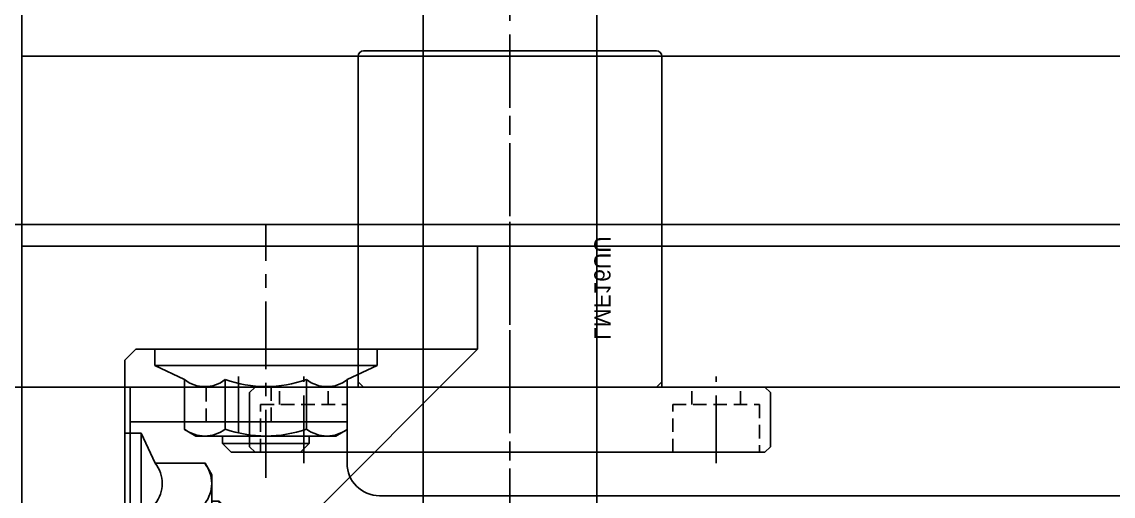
# Model space of a CAD drawing. Header units: inches. Extents: x 0 to 77285, y -118 to 40065.
# Drawn here: x 21223.3 to 21324, y 5650.3 to 5694.1 of the extents above; entities that cross this region are included whole.
import ezdxf
from ezdxf.enums import TextEntityAlignment as Align

# ---------------------------------------------------------------- set-up
doc = ezdxf.new("R2010")
doc.units = ezdxf.units.IN
doc.header["$LTSCALE"] = 5
doc.header["$MEASUREMENT"] = 0
doc.linetypes.add('CENTER', pattern=[2, 1.25, -0.25, 0.25, -0.25])
doc.linetypes.add('HIDDEN', pattern=[0.375, 0.25, -0.125])
for name, color, linetype in [('11', 1, 'CENTER'), ('22', 2, 'HIDDEN'), ('44', 4, 'Continuous'), ('77', 40, 'HIDDEN'), ('A', 8, 'Continuous'), ('BOM-T', 4, 'Continuous'), ('Y', 60, 'Continuous')]:
    doc.layers.add(name, color=color, linetype=linetype)
doc.styles.get("Standard").update_dxf_attribs({"font": 'arial.ttf'})

# ---------------------------------------------------------------- blocks, each defined once
blk = doc.blocks.new('A$Ccf0fb916')
for p, q in [((-24, 5.5), (-23.5, 6)), ((-24, 0.5), (-24, 5.5)), ((-23.5, 6), (23.5, 6)), ((23.5, 6), (24, 5.5)), ((24, 5.5), (24, 0.5)), ((-23.5, 0), (-24, 0.5)), ((23.5, 0), (-23.5, 0)), ((-13.5, 0), (-14, -0.5)), ((14, -0.5), (13.5, 0)), ((24, 0.5), (23.5, 0)), ((-14, -30.5), (-14, -0.5)), ((14, -0.5), (14, -30.5)), ((13.5, -31), (-13.5, -31))]:
    blk.add_line(p, q)
for centre, start, end in [((-13.5, -30.5), 180, 270), ((13.5, -30.5), 270, 360)]:
    blk.add_arc(centre, 0.5, start, end)
at = {"layer": '11'}
for p, q in [((-19, 7), (-19, -1)), ((0, -32), (0, 7)), ((19, 7), (19, -1))]:
    blk.add_line(p, q, dxfattribs=at)
at = {"layer": '22'}
for p, q in [((-23, 6), (-23, 1.6)), ((-15, 1.6), (-15, 6)), ((15, 6), (15, 1.6)), ((23, 1.6), (23, 6)), ((-23, 1.6), (-15, 1.6)), ((-21.25, 1.6), (-21.25, 0)), ((-16.75, 1.6), (-16.75, 0)), ((15, 1.6), (23, 1.6)), ((16.75, 1.6), (16.75, 0)), ((21.25, 1.6), (21.25, 0))]:
    blk.add_line(p, q, dxfattribs=at)
at = {"layer": 'BOM-T', "color": 4}
blk.add_text('LMF16UU', height=1.5, rotation=270, dxfattribs=at).set_placement((8.52, -4.36), align=Align.MIDDLE_LEFT)
blk = doc.blocks.new('A$C8b1ceeae')
for p, q in [((-10, 0), (10, 0)), ((-10, 0), (-10, -43)), ((10, 0), (10, -7)), ((-10, -3.2), (10, -3.2)), ((13, -10), (97, -10))]:
    blk.add_line(p, q)
blk.add_arc((13, -7), 3, 180, 270)
at = {"layer": '11'}
blk.add_line((0, -4.2), (0, 1), dxfattribs=at)
at = {"layer": '22'}
for p, q in [((-3, -3.2), (-3, 0)), ((3, 0), (3, -3.2))]:
    blk.add_line(p, q, dxfattribs=at)
blk = doc.blocks.new('A$Ca9b887e2')
for p, q in [((-205, 0), (205, 0)), ((-205, -15), (205, -15))]:
    blk.add_line(p, q)
at = {"layer": '11'}
blk.add_line((-117.5, -16), (-117.5, 1), dxfattribs=at)
at = {"layer": '77'}
for p, q in [((-131.5, -15), (-131.5, 0)), ((-103.5, -15), (-103.5, 0))]:
    blk.add_line(p, q, dxfattribs=at)
blk = doc.blocks.new('A$Cfb7daf4f')
blk.add_blockref('A$Ca9b887e2', (185, -43, 0))
at = {"layer": '44', "xscale": -1, "rotation": 180}
blk.add_blockref('A$Ccf0fb916', (67.5, -58, 0), dxfattribs=at)
at = {"layer": 'Y'}
blk.add_blockref('A$C8b1ceeae', (42.48, -58, 0), dxfattribs=at)
blk = doc.blocks.new('A$C21097e61')
for p, q in [((8, 0), (8, -122)), ((-8, 0), (-8, -122))]:
    blk.add_line(p, q)
at = {"layer": '11'}
blk.add_line((0, 1), (0, -131), dxfattribs=at)
blk = doc.blocks.new('A$Cf406351b')
blk.add_blockref('A$C21097e61', (-117.5, -72.5))
blk = doc.blocks.new('af!@$!2^^&&@$aD읾ㅇㄹA$C5BB358B1')
for p, q in [((1.74, 42), (43.74, 42)), ((1.74, 42), (1.74, 0)), ((43.74, 42), (43.74, 32.5)), ((12.24, 32.5), (11.24, 31.5)), ((43.74, 32.5), (11.24, 0)), ((12.24, 32.5), (43.74, 32.5)), ((13.99, 32.5), (34.49, 32.5)), ((13.99, 31), (13.99, 32.5)), ((34.49, 32.5), (34.49, 31)), ((11.24, 31.5), (11.24, 0)), ((34.49, 31), (13.99, 31)), ((16.73, 29.7), (13.99, 31)), ((34.49, 31), (31.74, 29.7)), ((16.73, 25.11), (16.73, 29.7)), ((20.48, 25.14), (20.48, 29.7)), ((27.99, 25.14), (27.99, 29.7)), ((31.74, 29.7), (31.74, 25.11)), ((11.24, 24.75), (12.74, 24.75)), ((11.24, 4.04), (11.24, 24.54)), ((12.74, 24.75), (12.74, 4.25)), ((12.74, 24.75), (14.04, 22.01)), ((17.79, 24.5), (16.73, 25.11)), ((30.68, 24.5), (17.79, 24.5)), ((20.24, 23.8), (20.24, 24.5)), ((28.24, 23.8), (28.24, 24.5)), ((31.74, 25.11), (30.68, 24.5)), ((28.24, 23.8), (20.24, 23.8)), ((21.04, 23), (20.24, 23.8)), ((27.44, 23), (28.24, 23.8)), ((27.44, 23), (21.04, 23)), ((14.04, 22.01), (18.63, 22.01)), ((18.63, 22.01), (19.24, 20.94)), ((19.24, 20.94), (19.24, 8.06)), ((18.59, 18.25), (14.04, 18.25)), ((19.94, 18.5), (19.24, 18.5)), ((19.94, 18.5), (19.94, 10.5)), ((20.74, 17.7), (19.94, 18.5)), ((20.74, 17.7), (20.74, 11.3)), ((20.74, 11.3), (19.94, 10.5)), ((18.59, 10.75), (14.04, 10.75)), ((19.94, 10.5), (19.24, 10.5)), ((19.24, 8.06), (18.63, 6.99)), ((14.04, 6.99), (12.74, 4.25)), ((18.63, 6.99), (14.04, 6.99)), ((12.74, 4.25), (11.24, 4.25)), ((1.74, 0), (11.24, 0))]:
    blk.add_line(p, q)
for centre, radius, start, end in [((18.61, 32.11), 3.06, 232.1211, 307.8789), ((24.24, 40.32), 11.26, 250.5288, 289.4712), ((29.87, 32.11), 3.06, 232.1211, 307.8789), ((18.61, 27.56), 3.06, 232.1211, 307.8789), ((24.24, 35.76), 11.26, 250.5288, 289.4712), ((29.87, 27.56), 3.06, 232.1211, 307.8789), ((11.62, 20.13), 3.06, 322.1211, 37.8789), ((16.18, 20.13), 3.06, 322.1211, 37.8789), ((3.42, 14.5), 11.26, 340.5288, 19.4712), ((7.98, 14.5), 11.26, 340.5288, 19.4712), ((11.62, 8.87), 3.06, 322.1211, 37.8789), ((16.18, 8.87), 3.06, 322.1211, 37.8789)]:
    blk.add_arc(centre, radius, start, end)
at = {"layer": '11'}
for p, q in [((24.24, 20.66), (24.24, 44.03)), ((21.83, 14.5), (0, 14.5))]:
    blk.add_line(p, q, dxfattribs=at)
blk = doc.blocks.new('A$Cf2a5df7b')
for p, q in [((22.5, -685, 0), (22.5, 0)), ((22.5, -45), (347.5, -45, 0))]:
    blk.add_line(p, q)
at = {"layer": 'A'}
blk.add_line((22.5, -27.5), (347.5, -27.5, 0), dxfattribs=at)
at = {"layer": '44', "extrusion": (0, 0, -1), "xscale": -1, "zscale": -1}
blk.add_blockref('af!@$!2^^&&@$aD읾ㅇㄹA$C5BB358B1', (-20.76, -87), dxfattribs=at)

msp = doc.modelspace()

# ---------------------------------------------------------------- block references
for name, p in [('A$Cf406351b', (21385.84825064, 5834.38410828, 0)), ('A$Cfb7daf4f', (21200.84825064, 5718.38410828, 0)), ('A$Cf2a5df7b', (21200.84825064, 5718.38410828, -0.00000001))]:
    msp.add_blockref(name, p)

doc.saveas('drawing.dxf')
